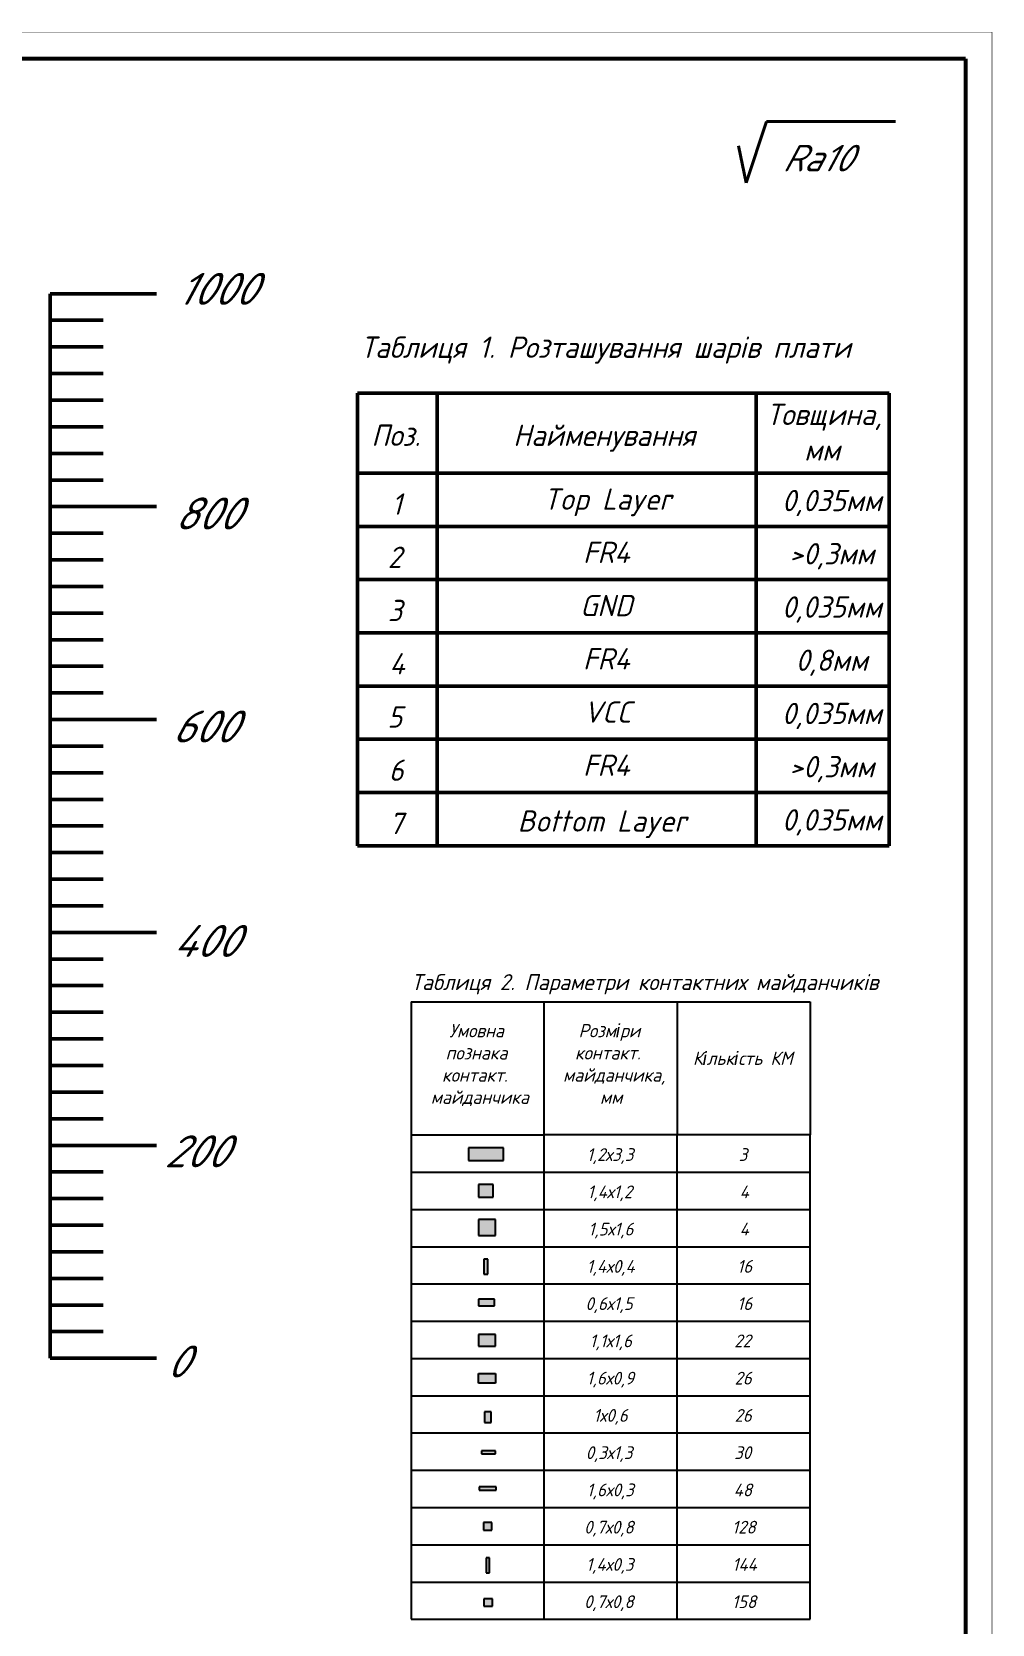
# Paper-space layout 'Layout1' of a CAD drawing. Header units: millimetres. Extents: x 0 to 841, y 0 to 594.
# Drawn here: x 660.5 to 841.1, y 294.9 to 594.1 of the extents above; entities that cross this region are included whole.
import ezdxf

# ---------------------------------------------------------------- set-up
doc = ezdxf.new("R2010")
doc.units = ezdxf.units.MM
doc.layers.get('0').update_dxf_attribs({"lineweight": 50})
doc.layers.add('Mechanical3', color=76, linetype='Continuous')
doc.layers.add('PDF _Сплошная заливка', color=7, linetype='Continuous')
doc.styles.add('Gost', font='gost.ttf', dxfattribs={"oblique": 15})
doc.styles.add('GOST-2.304_Type-B_italic', font='')
doc.styles.get('GOST-2.304_Type-B_italic').set_extended_font_data('GOST Common', italic=True)

psp = doc.layouts.get("Layout1")

# ---------------------------------------------------------------- hatches: boundary and pattern name
at = {"layer": 'PDF _Сплошная заливка'}
h = psp.add_hatch(color=256, dxfattribs=at)
h.dxf.hatch_style = 1
h.paths.add_polyline_path([(749.174, 384.401), (742.574, 384.401), (742.574, 382.001), (749.174, 382.001)])
h.paths.add_polyline_path([(747.266, 377.53), (744.466, 377.53), (744.466, 375.13), (747.266, 375.13)])
h.paths.add_polyline_path([(747.666, 370.949), (744.466, 370.949), (744.466, 367.949), (747.666, 367.949)])
h.paths.add_polyline_path([(747.666, 349.353), (744.466, 349.353), (744.466, 347.153), (747.666, 347.153)])
h = psp.add_hatch(color=256, dxfattribs=at)
h.dxf.hatch_style = 1
h.paths.add_polyline_path([(746.264, 363.467), (745.464, 363.467), (745.464, 360.667), (746.264, 360.667)])
h.paths.add_polyline_path([(747.466, 355.938), (744.466, 355.938), (744.466, 354.738), (747.466, 354.738)])
h = psp.add_hatch(color=256, dxfattribs=at)
h.dxf.hatch_style = 1
h.paths.add_polyline_path([(747.674, 342.003), (744.474, 342.003), (744.474, 340.203), (747.674, 340.203)])
h.paths.add_polyline_path([(746.839, 334.767), (745.639, 334.767), (745.639, 332.767), (746.839, 332.767)])
h.paths.add_polyline_path([(747.674, 327.485), (745.074, 327.485), (745.074, 326.885), (747.674, 326.885)])
h.paths.add_polyline_path([(747.821, 320.685), (744.621, 320.685), (744.621, 320.085), (747.821, 320.085)])
h.paths.add_polyline_path([(747.012, 313.994), (745.412, 313.994), (745.412, 312.594), (747.012, 312.594)])
h.paths.add_polyline_path([(747.09, 299.68), (745.49, 299.68), (745.49, 298.28), (747.09, 298.28)])
h.paths.add_polyline_path([(746.553, 307.363), (745.953, 307.363), (745.953, 304.563), (746.553, 304.563)])

# ---------------------------------------------------------------- linework, layer by layer
at = {"lineweight": 40}
for p, q in [((794.801, 565.689), (798.652, 577.228)), ((798.652, 577.228), (822.899, 577.228)), ((794.801, 565.689), (793.374, 572.669)), ((793.374, 572.669), (794.801, 565.689))]:
    psp.add_line(p, q, dxfattribs=at)
for p, q in [((663.926, 534.86), (663.926, 544.86)), ((663.926, 544.86), (683.926, 544.86)), ((663.926, 539.86), (673.926, 539.86)), ((663.926, 524.86), (663.926, 534.86)), ((663.926, 534.86), (673.926, 534.86)), ((663.926, 529.86), (673.926, 529.86)), ((663.926, 514.86), (663.926, 524.86)), ((663.926, 524.86), (673.926, 524.86)), ((736.709, 526.148), (721.709, 526.148)), ((721.709, 526.148), (721.709, 511.148)), ((736.709, 511.148), (736.709, 526.148)), ((736.709, 526.148), (796.709, 526.148)), ((796.709, 526.148), (796.709, 511.148)), ((796.709, 526.148), (811.709, 526.148)), ((811.709, 526.148), (821.709, 526.148)), ((821.709, 526.148), (821.709, 511.148)), ((663.926, 519.86), (673.926, 519.86)), ((663.926, 504.86), (663.926, 514.86)), ((663.926, 514.86), (673.926, 514.86)), ((663.926, 509.86), (673.926, 509.86)), ((721.709, 511.148), (731.709, 511.148)), ((721.709, 511.148), (721.709, 501.148)), ((731.709, 511.148), (736.709, 511.148)), ((796.709, 511.148), (736.709, 511.148)), ((736.709, 501.148), (736.709, 511.148)), ((821.709, 511.148), (796.709, 511.148)), ((796.709, 501.148), (796.709, 511.148)), ((821.709, 501.148), (821.709, 511.148)), ((663.926, 494.86), (663.926, 504.86)), ((663.926, 504.86), (683.926, 504.86)), ((663.926, 499.86), (673.926, 499.86)), ((721.709, 501.148), (736.709, 501.148)), ((721.709, 501.148), (721.709, 491.148)), ((736.709, 501.148), (796.709, 501.148)), ((736.709, 491.148), (736.709, 501.148)), ((796.709, 501.148), (821.709, 501.148)), ((796.709, 491.148), (796.709, 501.148)), ((821.709, 491.148), (821.709, 501.148)), ((663.926, 484.86), (663.926, 494.86)), ((663.926, 494.86), (673.926, 494.86)), ((721.709, 491.148), (736.709, 491.148)), ((721.709, 491.148), (721.709, 481.148)), ((736.709, 491.148), (796.709, 491.148)), ((736.709, 481.148), (736.709, 491.148)), ((796.709, 491.148), (821.709, 491.148)), ((796.709, 481.148), (796.709, 491.148)), ((821.709, 481.148), (821.709, 491.148)), ((663.926, 489.86), (673.926, 489.86)), ((663.926, 474.86), (663.926, 484.86)), ((663.926, 484.86), (673.926, 484.86)), ((663.926, 479.86), (673.926, 479.86)), ((721.709, 481.148), (736.709, 481.148)), ((721.709, 481.148), (721.709, 471.148)), ((736.709, 481.148), (796.709, 481.148)), ((736.709, 471.148), (736.709, 481.148)), ((796.709, 481.148), (821.709, 481.148)), ((796.709, 471.148), (796.709, 481.148)), ((821.709, 471.148), (821.709, 481.148)), ((663.926, 464.86), (663.926, 474.86)), ((663.926, 474.86), (673.926, 474.86)), ((663.926, 469.86), (673.926, 469.86)), ((721.709, 471.148), (736.709, 471.148)), ((721.709, 471.148), (721.709, 461.148)), ((736.709, 471.148), (796.709, 471.148)), ((736.709, 461.148), (736.709, 471.148)), ((796.709, 471.148), (821.709, 471.148)), ((796.709, 461.148), (796.709, 471.148)), ((821.709, 461.148), (821.709, 471.148)), ((663.926, 454.86), (663.926, 464.86)), ((663.926, 464.86), (683.926, 464.86)), ((721.709, 461.148), (736.709, 461.148)), ((721.709, 461.148), (721.709, 451.148)), ((736.709, 461.148), (796.709, 461.148)), ((736.709, 451.148), (736.709, 461.148)), ((796.709, 461.148), (821.709, 461.148)), ((796.709, 451.148), (796.709, 461.148)), ((821.709, 451.148), (821.709, 461.148)), ((663.926, 459.86), (673.926, 459.86)), ((663.926, 444.86), (663.926, 454.86)), ((663.926, 454.86), (673.926, 454.86)), ((663.926, 449.86), (673.926, 449.86)), ((721.709, 451.148), (736.709, 451.148)), ((721.709, 451.148), (721.709, 441.148)), ((736.709, 451.148), (796.709, 451.148)), ((736.709, 441.148), (736.709, 451.148)), ((796.709, 451.148), (821.709, 451.148)), ((796.709, 441.148), (796.709, 451.148)), ((821.709, 441.148), (821.709, 451.148)), ((663.926, 434.86), (663.926, 444.86)), ((663.926, 444.86), (673.926, 444.86)), ((663.926, 439.86), (673.926, 439.86)), ((721.709, 441.148), (736.709, 441.148)), ((736.709, 441.148), (796.709, 441.148)), ((796.709, 441.148), (821.709, 441.148)), ((663.926, 424.86), (663.926, 434.86)), ((663.926, 434.86), (673.926, 434.86)), ((663.926, 429.86), (673.926, 429.86)), ((663.926, 414.86), (663.926, 424.86)), ((663.926, 424.86), (683.926, 424.86)), ((663.926, 419.86), (673.926, 419.86)), ((663.926, 404.86), (663.926, 414.86)), ((663.926, 414.86), (673.926, 414.86)), ((663.926, 409.86), (673.926, 409.86)), ((663.926, 394.86), (663.926, 404.86)), ((663.926, 404.86), (673.926, 404.86)), ((663.926, 399.86), (673.926, 399.86)), ((663.926, 384.86), (663.926, 394.86)), ((663.926, 394.86), (673.926, 394.86)), ((663.926, 389.86), (673.926, 389.86)), ((663.926, 374.86), (663.926, 384.86)), ((663.926, 384.86), (683.926, 384.86)), ((663.926, 379.86), (673.926, 379.86)), ((663.926, 364.86), (663.926, 374.86)), ((663.926, 374.86), (673.926, 374.86)), ((663.926, 369.86), (673.926, 369.86)), ((663.926, 354.86), (663.926, 364.86)), ((663.926, 364.86), (673.926, 364.86)), ((663.926, 359.86), (673.926, 359.86)), ((663.926, 344.86), (663.926, 354.86)), ((663.926, 354.86), (673.926, 354.86)), ((663.926, 349.86), (673.926, 349.86)), ((663.926, 344.86), (683.926, 344.86))]:
    psp.add_line(p, q)
at = {"color": 18, "lineweight": 40, "true_color": 0x000000}
for points, const_width in [([(0.05, 594.007), (841.007, 594.007), (841.007, 0.05), (0.05, 0.05), (0.05, 594.007)], 0.0991), ([(20.05, 589.007), (836.05, 589.007)], 0.749), ([(836.05, 5.007), (836.05, 589.007)], 0.749)]:
    psp.add_lwpolyline(points, dxfattribs=dict(at, const_width=const_width))
at = {"layer": 'Mechanical3'}
psp.add_line((663.926, 344.86), (683.926, 344.86), dxfattribs=at)
at = {"layer": 'PDF _Сплошная заливка'}
for p, q in [((731.83, 411.823), (731.83, 386.823)), ((731.83, 411.823), (806.83, 411.823)), ((756.83, 386.823), (756.83, 411.823)), ((781.83, 411.823), (781.83, 386.823)), ((806.83, 411.823), (806.83, 386.823)), ((731.83, 386.823), (756.83, 386.823)), ((731.83, 386.823), (731.83, 379.823)), ((781.83, 386.823), (756.83, 386.823)), ((756.83, 379.823), (756.83, 386.823)), ((806.83, 386.823), (781.83, 386.823)), ((781.83, 379.823), (781.83, 386.823)), ((806.83, 379.823), (806.83, 386.823)), ((742.574, 384.401), (742.574, 382.001)), ((749.174, 384.401), (742.574, 384.401)), ((749.174, 382.001), (749.174, 384.401)), ((742.574, 382.001), (749.174, 382.001)), ((731.83, 379.823), (806.83, 379.823)), ((731.83, 379.823), (731.83, 372.823)), ((744.466, 377.53), (744.466, 375.13)), ((747.266, 377.53), (744.466, 377.53)), ((747.266, 375.13), (747.266, 377.53)), ((756.83, 372.823), (756.83, 379.823)), ((781.83, 372.823), (781.83, 379.823)), ((806.83, 372.823), (806.83, 379.823)), ((744.466, 375.13), (747.266, 375.13)), ((731.83, 372.823), (806.83, 372.823)), ((731.83, 372.823), (731.83, 365.823)), ((744.466, 370.949), (744.466, 367.949)), ((747.666, 370.949), (744.466, 370.949)), ((747.666, 367.949), (747.666, 370.949)), ((756.83, 365.823), (756.83, 372.823)), ((781.83, 365.823), (781.83, 372.823)), ((806.83, 365.823), (806.83, 372.823)), ((731.83, 365.823), (806.83, 365.823)), ((731.83, 365.823), (731.83, 358.823)), ((744.466, 367.949), (747.666, 367.949)), ((756.83, 358.823), (756.83, 365.823)), ((781.83, 358.823), (781.83, 365.823)), ((806.83, 358.823), (806.83, 365.823)), ((745.464, 363.467), (745.464, 360.667)), ((746.264, 363.467), (745.464, 363.467)), ((746.264, 360.667), (746.264, 363.467)), ((745.464, 360.667), (746.264, 360.667)), ((731.83, 358.823), (806.83, 358.823)), ((731.83, 358.823), (731.83, 351.823)), ((756.83, 351.823), (756.83, 358.823)), ((781.83, 351.823), (781.83, 358.823)), ((806.83, 351.823), (806.83, 358.823)), ((744.466, 355.938), (744.466, 354.738)), ((747.466, 355.938), (744.466, 355.938)), ((744.466, 354.738), (747.466, 354.738)), ((747.466, 354.738), (747.466, 355.938)), ((731.83, 351.823), (806.83, 351.823)), ((731.83, 351.823), (731.83, 344.823)), ((756.83, 344.823), (756.83, 351.823)), ((781.83, 344.823), (781.83, 351.823)), ((806.83, 344.823), (806.83, 351.823)), ((744.466, 349.353), (744.466, 347.153)), ((747.666, 349.353), (744.466, 349.353)), ((744.466, 347.153), (747.666, 347.153)), ((747.666, 347.153), (747.666, 349.353)), ((731.83, 344.823), (806.83, 344.823)), ((731.83, 344.823), (731.83, 337.823)), ((756.83, 337.823), (756.83, 344.823)), ((781.83, 337.823), (781.83, 344.823)), ((806.83, 337.823), (806.83, 344.823)), ((744.474, 342.003), (747.674, 342.003)), ((744.474, 340.203), (744.474, 342.003)), ((747.674, 342.003), (747.674, 340.203)), ((747.674, 340.203), (744.474, 340.203)), ((731.83, 337.823), (806.83, 337.823)), ((731.83, 337.823), (731.83, 330.823)), ((756.83, 330.823), (756.83, 337.823)), ((781.83, 330.823), (781.83, 337.823)), ((806.83, 330.823), (806.83, 337.823)), ((745.639, 334.767), (745.639, 332.767)), ((746.839, 334.767), (745.639, 334.767)), ((745.639, 332.767), (746.839, 332.767)), ((746.839, 332.767), (746.839, 334.767)), ((731.83, 330.823), (806.83, 330.823)), ((731.83, 330.823), (731.83, 323.823)), ((756.83, 323.823), (756.83, 330.823)), ((781.83, 323.823), (781.83, 330.823)), ((806.83, 323.823), (806.83, 330.823)), ((745.074, 327.485), (745.074, 326.885)), ((747.674, 327.485), (745.074, 327.485)), ((745.074, 326.885), (747.674, 326.885)), ((747.674, 326.885), (747.674, 327.485)), ((731.83, 323.823), (806.83, 323.823)), ((731.83, 323.823), (731.83, 316.823)), ((756.83, 316.823), (756.83, 323.823)), ((781.83, 316.823), (781.83, 323.823)), ((806.83, 316.823), (806.83, 323.823)), ((747.821, 320.685), (744.621, 320.685)), ((744.621, 320.685), (744.621, 320.085)), ((747.821, 320.085), (747.821, 320.685)), ((744.621, 320.085), (747.821, 320.085)), ((731.83, 316.823), (806.83, 316.823)), ((731.83, 316.823), (731.83, 309.823)), ((756.83, 309.823), (756.83, 316.823)), ((781.83, 309.823), (781.83, 316.823)), ((806.83, 309.823), (806.83, 316.823)), ((745.412, 313.994), (745.412, 312.594)), ((747.012, 313.994), (745.412, 313.994)), ((745.412, 312.594), (747.012, 312.594)), ((747.012, 312.594), (747.012, 313.994)), ((731.83, 309.823), (806.83, 309.823)), ((731.83, 309.823), (731.83, 302.823)), ((756.83, 302.823), (756.83, 309.823)), ((781.83, 302.823), (781.83, 309.823)), ((806.83, 302.823), (806.83, 309.823)), ((745.953, 307.363), (745.953, 304.563)), ((746.553, 307.363), (745.953, 307.363)), ((746.553, 304.563), (746.553, 307.363)), ((731.83, 302.823), (806.83, 302.823)), ((731.83, 302.823), (731.83, 295.823)), ((745.953, 304.563), (746.553, 304.563)), ((756.83, 295.823), (756.83, 302.823)), ((781.83, 295.823), (781.83, 302.823)), ((806.83, 295.823), (806.83, 302.823)), ((745.49, 299.68), (745.49, 298.28)), ((747.09, 299.68), (745.49, 299.68)), ((747.09, 298.28), (747.09, 299.68)), ((745.49, 298.28), (747.09, 298.28)), ((731.83, 295.823), (806.83, 295.823))]:
    psp.add_line(p, q, dxfattribs=at)

# ---------------------------------------------------------------- texts
at = {"color": 0, "lineweight": 40, "insert": (801.583, 572.836), "char_height": 5, "attachment_point": 1, "style": 'Gost'}
psp.add_mtext_dynamic_manual_height_columns('{\\fGOST type B|b0|i1|c204|p34;Ra10}', width=2.09131, gutter_width=67.587, heights=[0], dxfattribs=at)
at = {"attachment_point": 1}
for s, width, gutter_width, insert, char_height, style in [('{\\fGOST type B|b0|i1|c204|p34;1000}', 15.88495, 17.5, (687.792, 548.774), 6, 'Gost'), ('{\\fGOST type B|b0|i1|c204|p34;Таблиця 1. Розташування шарів плати}', 120.6153, 12.5, (722.327, 536.808), 4, 'GOST-2.304_Type-B_italic'), ('\\pi1.1598;{\\fGOST type B|b0|i1|c204|p34;Товщина, \\P\\pi8.2235;мм}', 22.86843, 12.5, (797.484, 524.182), 4, 'GOST-2.304_Type-B_italic'), ('\\pi2.0078;{\\fGOST type B|b0|i1|c204|p34;Поз.}', 12.98863, 12.5, (722.327, 520.263), 4, 'GOST-2.304_Type-B_italic'), ('\\pi-2.2903;{\\fGOST type B|b0|i1|c204|p34;Найменування}', 29.59478, 12.5, (753.285, 520.263), 4, 'GOST-2.304_Type-B_italic'), ('{\\fGOST type B|b0|i1|c204|p34;800}', 15.88495, 17.5, (687.23, 506.574), 6, 'Gost'), ('\\pi5.8122;{\\fGOST type B|b0|i1|c204|p34;1}', 13.30195, 12.5, (722.327, 507.341), 4, 'GOST-2.304_Type-B_italic'), ('\\pi3.0152;{\\fGOST type B|b0|i1|c204|p34;Top Layer}', 29.59478, 12.5, (753.654, 508.269), 4, 'GOST-2.304_Type-B_italic'), ('\\pi1.2092;{\\fGOST type B|b0|i1|c204|p34;0,035мм}', 20.98426, 12.5, (800.332, 507.999), 4, 'GOST-2.304_Type-B_italic'), ('\\pi5.0937;{\\fGOST type B|b0|i1|c204|p34;2}', 13.30195, 12.5, (722.327, 497.341), 4, 'GOST-2.304_Type-B_italic'), ('\\pi10.475;{\\fGOST type B|b0|i1|c204|p34;FR4}', 29.59478, 12.5, (753.654, 498.269), 4, 'GOST-2.304_Type-B_italic'), ('\\pi2.5982;{\\fGOST type B|b0|i1|c204|p34;>0,3мм}', 20.98426, 12.5, (800.332, 497.999), 4, 'GOST-2.304_Type-B_italic'), ('\\pi9.9247;{\\fGOST type B|b0|i1|c204|p34;GND}', 29.59478, 12.5, (753.654, 488.269), 4, 'GOST-2.304_Type-B_italic'), ('\\pi1.2092;{\\fGOST type B|b0|i1|c204|p34;0,035мм}', 20.98426, 12.5, (800.332, 487.999), 4, 'GOST-2.304_Type-B_italic'), ('\\pi5.1078;{\\fGOST type B|b0|i1|c204|p34;3}', 13.30195, 12.5, (722.327, 487.341), 4, 'GOST-2.304_Type-B_italic'), ('\\pi5.4119;{\\fGOST type B|b0|i1|c204|p34;4}', 13.30195, 12.5, (722.327, 477.341), 4, 'GOST-2.304_Type-B_italic'), ('\\pi10.475;{\\fGOST type B|b0|i1|c204|p34;FR4}', 29.59478, 12.5, (753.654, 478.269), 4, 'GOST-2.304_Type-B_italic'), ('\\pi3.7835;{\\fGOST type B|b0|i1|c204|p34;0,8мм}', 20.98426, 12.5, (800.332, 477.999), 4, 'GOST-2.304_Type-B_italic'), ('\\pi5.0272;{\\fGOST type B|b0|i1|c204|p34;5}', 13.30195, 12.5, (722.327, 467.341), 4, 'GOST-2.304_Type-B_italic'), ('\\pi10.615;{\\fGOST type B|b0|i1|c204|p34;VCC}', 29.59478, 12.5, (753.654, 468.269), 4, 'GOST-2.304_Type-B_italic'), ('\\pi1.2092;{\\fGOST type B|b0|i1|c204|p34;0,035мм}', 20.98426, 12.5, (800.332, 467.999), 4, 'GOST-2.304_Type-B_italic'), ('{\\fGOST type B|b0|i1|c204|p34;600}', 15.88495, 17.5, (686.798, 466.554), 6, 'Gost'), ('\\pi10.475;{\\fGOST type B|b0|i1|c204|p34;FR4}', 29.59478, 12.5, (753.654, 458.269), 4, 'GOST-2.304_Type-B_italic'), ('\\pi2.5982;{\\fGOST type B|b0|i1|c204|p34;>0,3мм}', 20.98426, 12.5, (800.332, 457.999), 4, 'GOST-2.304_Type-B_italic'), ('\\pi5.2846;{\\fGOST type B|b0|i1|c204|p34;6}', 13.30195, 12.5, (722.327, 457.341), 4, 'GOST-2.304_Type-B_italic'), ('\\pi5.3002;{\\fGOST type B|b0|i1|c204|p34;7}', 13.30195, 12.5, (722.327, 447.341), 4, 'GOST-2.304_Type-B_italic'), ('\\pi4.1889;{\\fGOST type B|b0|i1|c204|p34;Bottom Layer}', 41.28307, 12.5, (747.652, 447.795), 4, 'GOST-2.304_Type-B_italic'), ('\\pi1.2092;{\\fGOST type B|b0|i1|c204|p34;0,035мм}', 20.98426, 12.5, (800.332, 447.999), 4, 'GOST-2.304_Type-B_italic'), ('{\\fGOST type B|b0|i1|c204|p34;400}', 15.88495, 17.5, (686.932, 426.26), 6, 'Gost'), ('{\\fGOST type B|b0|i1|c204|p34;200}', 15.88495, 17.5, (685.397, 386.743), 6, 'Gost'), ('{\\fGOST type B|b0|i1|c204|p34;0}', 5.5, 17.5, (685.745, 347.257), 6, 'Gost')]:
    psp.add_mtext_dynamic_manual_height_columns(s, width=width, gutter_width=gutter_width, heights=[0], dxfattribs=dict(at, insert=insert, char_height=char_height, style=style))
at = {"lineweight": 40, "attachment_point": 1, "style": 'GOST-2.304_Type-B_italic'}
for s, width, heights, insert, char_height in [('{\\fGOST type B|b0|i1|c204|p34;Таблиця 2. Параметри контактних майданчиків}', 93.14054, [7.722], (731.843, 417.03), 3), ('\\pi12.5;{\\fGOST type B|b0|i1|c204|p34;\\P\\pi7.1437;Умовна \\P\\pi6.4613;познака\\P\\pi5.785;контакт.\\P\\pi3.6775;майданчика}', 25, [25], (731.83, 411.823), 2.5), ('\\pi12.5;{\\fGOST type B|b0|i1|c204|p34;\\P\\pi6.4617;Розм\\fArial|b0|i1|c204|p34;і\\fGOST type B|b0|i1|c204|p34;ри \\P\\pi5.785;контакт.\\P\\pi3.5423;майданчика,\\P\\pi10.493;мм}', 25, [25], (756.83, 411.823), 2.5), ('\\pi12.24;{\\fGOST type B|b0|i1|c204|p34;\\P\\pi1.5587;К\\fArial|b0|i1|c204|p34;і\\fGOST type B|b0|i1|c204|p34;льк\\fArial|b0|i1|c204|p34;і\\fGOST type B|b0|i1|c204|p34;сть КМ}', 24.4791, [19.816], (783.237, 406.639), 2.5), ('\\pi12.5;{\\fGOST type B|b0|i1|c204|p34;\\P\\pi8.014;\\H1.6x;1,2х3,3}', 25, [7], (756.83, 386.823), 1.5), ('\\pi12.5;\\P\\pi11.574;{\\fGOST type B|b0|i1|c204|p34;\\H1.6x;3}', 25, [7], (781.83, 386.823), 1.5), ('\\pi12.5;{\\fGOST type B|b0|i1|c204|p34;\\P\\pi8.1354;\\H1.6x;1,4х1,2}', 25, [7], (756.83, 379.823), 1.5), ('\\pi12.5;\\P\\pi11.757;{\\fGOST type B|b0|i1|c204|p34;\\H1.6x;4}', 25, [7], (781.83, 379.823), 1.5), ('\\pi12.5;{\\fGOST type B|b0|i1|c204|p34;\\P\\pi8.317;\\H1.6x;1,5х1,6}', 25, [7], (756.83, 372.823), 1.5), ('\\pi12.5;\\P\\pi11.757;{\\fGOST type B|b0|i1|c204|p34;\\H1.6x;4}', 25, [7], (781.83, 372.823), 1.5), ('\\pi12.5;{\\fGOST type B|b0|i1|c204|p34;\\P\\pi8.0055;\\H1.6x;1,4х0,4}', 25, [7], (756.83, 365.823), 1.5), ('\\pi12.5;\\P\\pi11.287;{\\fGOST type B|b0|i1|c204|p34;\\H1.6x;16}', 25, [7], (781.83, 365.823), 1.5), ('\\pi12.5;{\\fGOST type B|b0|i1|c204|p34;\\P\\pi7.7628;\\H1.6x;0,6х1,5}', 25, [7], (756.83, 358.823), 1.5), ('\\pi12.5;\\P\\pi11.287;{\\fGOST type B|b0|i1|c204|p34;\\H1.6x;16}', 25, [7], (781.83, 358.823), 1.5), ('\\pi12.5;{\\fGOST type B|b0|i1|c204|p34;\\P\\pi8.5546;\\H1.6x;1,1х1,6}', 25, [7], (756.83, 351.823), 1.5), ('\\pi12.5;\\P\\pi10.734;{\\fGOST type B|b0|i1|c204|p34;\\H1.6x;22}', 25, [7], (781.83, 351.823), 1.5), ('\\pi12.5;{\\fGOST type B|b0|i1|c204|p34;\\P\\pi7.9953;\\H1.6x;1,6х0,9}', 25, [7], (756.83, 344.823), 1.5), ('\\pi12.5;\\P\\pi10.797;{\\fGOST type B|b0|i1|c204|p34;\\H1.6x;26}', 25, [7], (781.83, 344.823), 1.5), ('\\pi12.5;{\\fGOST type B|b0|i1|c204|p34;\\P\\pi9.2675;\\H1.6x;1х0,6}', 25, [7], (756.83, 337.823), 1.5), ('\\pi12.5;\\P\\pi10.797;{\\fGOST type B|b0|i1|c204|p34;\\H1.6x;26}', 25, [7], (781.83, 337.823), 1.5), ('\\pi12.5;{\\fGOST type B|b0|i1|c204|p34;\\P\\pi7.8171;\\H1.6x;0,3х1,3}', 25, [7], (756.83, 330.823), 1.5), ('\\pi12.5;\\P\\pi10.728;{\\fGOST type B|b0|i1|c204|p34;\\H1.6x;30}', 25, [7], (781.83, 330.823), 1.5), ('\\pi12.5;{\\fGOST type B|b0|i1|c204|p34;\\P\\pi8.014;\\H1.6x;1,6х0,3}', 25, [7], (756.83, 323.823), 1.5), ('\\pi12.5;\\P\\pi10.63;{\\fGOST type B|b0|i1|c204|p34;\\H1.6x;48}', 25, [7], (781.83, 323.823), 1.5), ('\\pi12.5;{\\fGOST type B|b0|i1|c204|p34;\\P\\pi7.5141;\\H1.6x;0,7х0,8}', 25, [7], (756.83, 316.823), 1.5), ('\\pi12.5;\\P\\pi10.325;{\\fGOST type B|b0|i1|c204|p34;\\H1.6x;128}', 25, [7], (781.83, 316.823), 1.5), ('\\pi12.5;{\\fGOST type B|b0|i1|c204|p34;\\P\\pi7.8952;\\H1.6x;1,4х0,3}', 25, [7], (756.83, 309.823), 1.5), ('\\pi12.5;\\P\\pi10.382;{\\fGOST type B|b0|i1|c204|p34;\\H1.6x;144}', 25, [7], (781.83, 309.823), 1.5), ('\\pi12.5;{\\fGOST type B|b0|i1|c204|p34;\\P\\pi7.5141;\\H1.6x;0,7х0,8}', 25, [7], (756.83, 302.823), 1.5), ('\\pi12.5;\\P\\pi10.325;{\\fGOST type B|b0|i1|c204|p34;\\H1.6x;158}', 25, [7], (781.83, 302.823), 1.5)]:
    psp.add_mtext_dynamic_manual_height_columns(s, width=width, gutter_width=12.5, heights=heights, dxfattribs=dict(at, insert=insert, char_height=char_height))

doc.saveas('drawing.dxf')
